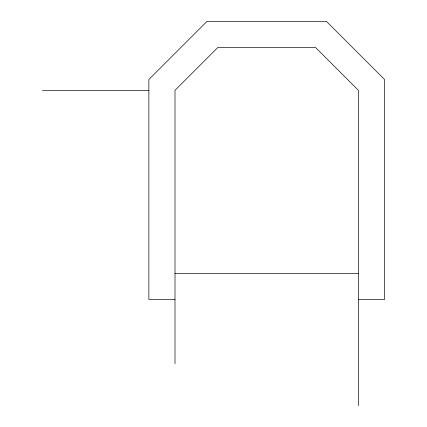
<?xml version="1.0" encoding="UTF-8"?>
<svg xmlns="http://www.w3.org/2000/svg" width="427" height="427" viewBox="0 0 427 427"><rect width="100%" height="100%" fill="white"/><g stroke="black" fill="none" stroke-linecap="round" stroke-linejoin="round"><path stroke-width="0.64" d="M42.438 90.332L148.874 90.332M174.995 273.355L358.434 273.355M174.995 299.482L148.874 299.482L148.874 79.513L207.031 21.35L326.399 21.35L384.562 79.513L384.562 299.482L358.434 299.482M358.434 405.65L358.434 90.332L315.58 47.472L217.855 47.472L174.995 90.332L174.995 363.66"/></g></svg>
